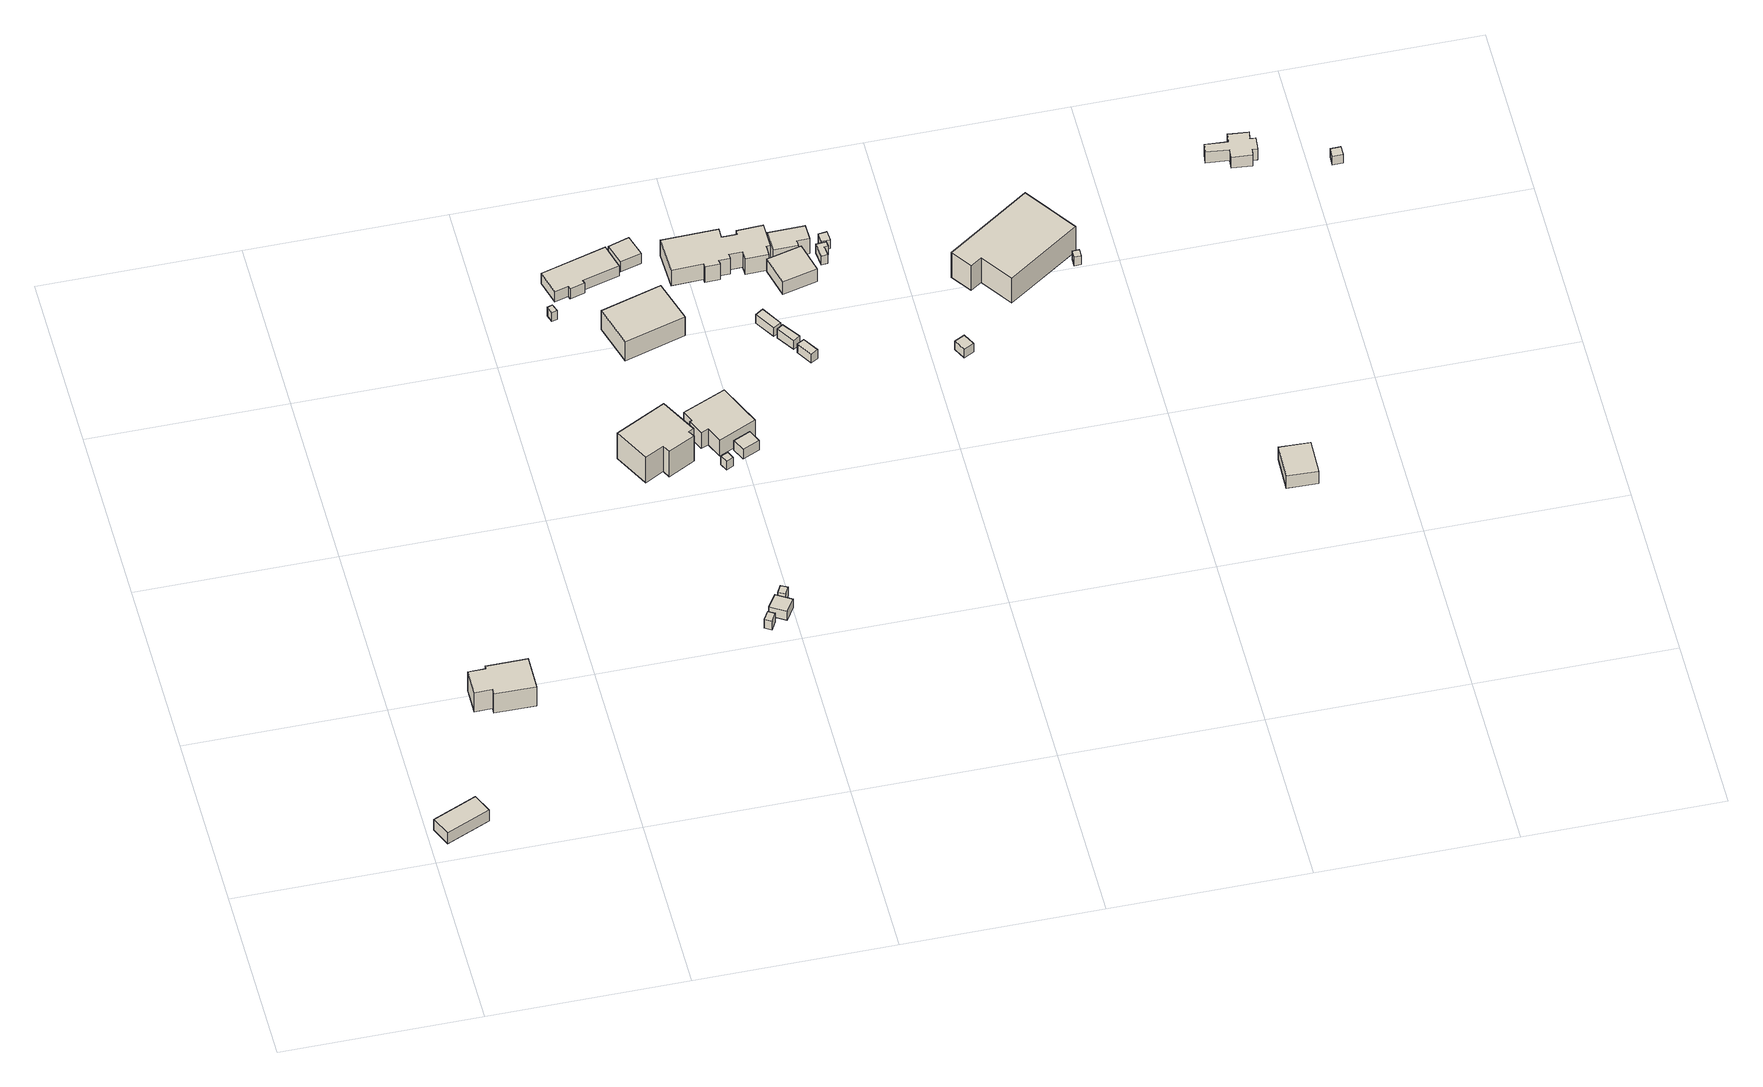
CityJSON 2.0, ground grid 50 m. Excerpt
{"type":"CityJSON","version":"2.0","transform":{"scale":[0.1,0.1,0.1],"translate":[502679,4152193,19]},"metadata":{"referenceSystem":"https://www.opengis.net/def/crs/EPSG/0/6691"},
"CityObjects":{
"building1":{"type":"Building","attributes":{"usage":"461","yearOfConstruction":"0001","measuredHeight":3.9,"storeysAboveGround":9999,"BuildingIDAttribute.prefecture":"07","BuildingIDAttribute.city":"07212","BuildingDetailAttribute.totalFloorArea":-9999,"BuildingDetailAttribute.buildingFootprintArea":-9999,"BuildingDetailAttribute.buildingRoofEdgeArea":-9999,"BuildingDetailAttribute.buildingStructureType":"611","BuildingDetailAttribute.buildingStructureOrgType":"9","BuildingDetailAttribute.majorUsage":"9","BuildingDetailAttribute.orgUsage":"999","BuildingDetailAttribute.surveyYear":"0001"},"geometry":[{"type":"Solid","lod":"1","boundaries":[[[[0,1,2,3]],[[2,4,5,3]],[[1,6,4,2]],[[0,7,6,1]],[[3,5,7,0]],[[4,6,7,5]]]]}]},
"building2":{"type":"Building","attributes":{"usage":"461","yearOfConstruction":"0001","measuredHeight":7.8,"storeysAboveGround":9999,"BuildingIDAttribute.prefecture":"07","BuildingIDAttribute.city":"07212","BuildingDetailAttribute.totalFloorArea":-9999,"BuildingDetailAttribute.buildingFootprintArea":-9999,"BuildingDetailAttribute.buildingRoofEdgeArea":-9999,"BuildingDetailAttribute.buildingStructureType":"611","BuildingDetailAttribute.buildingStructureOrgType":"9","BuildingDetailAttribute.majorUsage":"9","BuildingDetailAttribute.orgUsage":"999","BuildingDetailAttribute.surveyYear":"0001"},"geometry":[{"type":"Solid","lod":"1","boundaries":[[[[8,9,10,11,12,13,14,15]],[[14,16,17,15]],[[13,18,16,14]],[[12,19,18,13]],[[11,20,19,12]],[[10,21,20,11]],[[9,22,21,10]],[[8,23,22,9]],[[15,17,23,8]],[[16,18,19,20,21,22,23,17]]]]}]},
"building3":{"type":"Building","attributes":{"usage":"461","yearOfConstruction":"0001","measuredHeight":2.5,"storeysAboveGround":9999,"BuildingIDAttribute.prefecture":"07","BuildingIDAttribute.city":"07212","BuildingDetailAttribute.totalFloorArea":-9999,"BuildingDetailAttribute.buildingFootprintArea":-9999,"BuildingDetailAttribute.buildingRoofEdgeArea":-9999,"BuildingDetailAttribute.buildingStructureType":"611","BuildingDetailAttribute.buildingStructureOrgType":"9","BuildingDetailAttribute.majorUsage":"9","BuildingDetailAttribute.orgUsage":"999","BuildingDetailAttribute.surveyYear":"0001"},"geometry":[{"type":"Solid","lod":"1","boundaries":[[[[24,25,26,27]],[[26,28,29,27]],[[25,30,28,26]],[[24,31,30,25]],[[27,29,31,24]],[[28,30,31,29]]]]}]},
"building4":{"type":"Building","attributes":{"usage":"461","yearOfConstruction":"0001","measuredHeight":8.8,"storeysAboveGround":9999,"BuildingIDAttribute.prefecture":"07","BuildingIDAttribute.city":"07212","BuildingDetailAttribute.totalFloorArea":-9999,"BuildingDetailAttribute.buildingFootprintArea":-9999,"BuildingDetailAttribute.buildingRoofEdgeArea":-9999,"BuildingDetailAttribute.buildingStructureType":"611","BuildingDetailAttribute.buildingStructureOrgType":"9","BuildingDetailAttribute.majorUsage":"9","BuildingDetailAttribute.orgUsage":"999","BuildingDetailAttribute.surveyYear":"0001"},"geometry":[{"type":"Solid","lod":"1","boundaries":[[[[32,33,34,35,36,37,38,39]],[[38,40,41,39]],[[37,42,40,38]],[[36,43,42,37]],[[35,44,43,36]],[[34,45,44,35]],[[33,46,45,34]],[[32,47,46,33]],[[39,41,47,32]],[[40,42,43,44,45,46,47,41]]]]}]},
"building5":{"type":"Building","attributes":{"usage":"461","yearOfConstruction":"0001","measuredHeight":3,"storeysAboveGround":9999,"BuildingIDAttribute.prefecture":"07","BuildingIDAttribute.city":"07212","BuildingDetailAttribute.totalFloorArea":-9999,"BuildingDetailAttribute.buildingFootprintArea":-9999,"BuildingDetailAttribute.buildingRoofEdgeArea":-9999,"BuildingDetailAttribute.buildingStructureType":"611","BuildingDetailAttribute.buildingStructureOrgType":"9","BuildingDetailAttribute.majorUsage":"9","BuildingDetailAttribute.orgUsage":"999","BuildingDetailAttribute.surveyYear":"0001"},"geometry":[{"type":"Solid","lod":"1","boundaries":[[[[48,49,50,51]],[[50,52,53,51]],[[49,54,52,50]],[[48,55,54,49]],[[51,53,55,48]],[[52,54,55,53]]]]}]},
"building6":{"type":"Building","attributes":{"usage":"461","yearOfConstruction":"0001","measuredHeight":1.7,"storeysAboveGround":9999,"BuildingIDAttribute.prefecture":"07","BuildingIDAttribute.city":"07212","BuildingDetailAttribute.totalFloorArea":-9999,"BuildingDetailAttribute.buildingFootprintArea":-9999,"BuildingDetailAttribute.buildingRoofEdgeArea":-9999,"BuildingDetailAttribute.buildingStructureType":"611","BuildingDetailAttribute.buildingStructureOrgType":"9","BuildingDetailAttribute.majorUsage":"9","BuildingDetailAttribute.orgUsage":"999","BuildingDetailAttribute.surveyYear":"0001"},"geometry":[{"type":"Solid","lod":"1","boundaries":[[[[56,57,58,59]],[[58,60,61,59]],[[57,62,60,58]],[[56,63,62,57]],[[59,61,63,56]],[[60,62,63,61]]]]}]},
"building7":{"type":"Building","attributes":{"usage":"461","yearOfConstruction":"0001","measuredHeight":2.8,"storeysAboveGround":9999,"BuildingIDAttribute.prefecture":"07","BuildingIDAttribute.city":"07212","BuildingDetailAttribute.totalFloorArea":-9999,"BuildingDetailAttribute.buildingFootprintArea":-9999,"BuildingDetailAttribute.buildingRoofEdgeArea":-9999,"BuildingDetailAttribute.buildingStructureType":"611","BuildingDetailAttribute.buildingStructureOrgType":"9","BuildingDetailAttribute.majorUsage":"9","BuildingDetailAttribute.orgUsage":"999","BuildingDetailAttribute.surveyYear":"0001"},"geometry":[{"type":"Solid","lod":"1","boundaries":[[[[64,65,66,67]],[[66,68,69,67]],[[65,70,68,66]],[[64,71,70,65]],[[67,69,71,64]],[[68,70,71,69]]]]}]},
"building8":{"type":"Building","attributes":{"usage":"461","yearOfConstruction":"0001","measuredHeight":3.7,"storeysAboveGround":9999,"BuildingIDAttribute.prefecture":"07","BuildingIDAttribute.city":"07212","BuildingDetailAttribute.totalFloorArea":-9999,"BuildingDetailAttribute.buildingFootprintArea":-9999,"BuildingDetailAttribute.buildingRoofEdgeArea":-9999,"BuildingDetailAttribute.buildingStructureType":"611","BuildingDetailAttribute.buildingStructureOrgType":"9","BuildingDetailAttribute.majorUsage":"9","BuildingDetailAttribute.orgUsage":"999","BuildingDetailAttribute.surveyYear":"0001"},"geometry":[{"type":"Solid","lod":"1","boundaries":[[[[72,73,74,75,76,77,78,79]],[[78,80,81,79]],[[77,82,80,78]],[[76,83,82,77]],[[75,84,83,76]],[[74,85,84,75]],[[73,86,85,74]],[[72,87,86,73]],[[79,81,87,72]],[[80,82,83,84,85,86,87,81]]]]}]},
"building9":{"type":"Building","attributes":{"usage":"461","yearOfConstruction":"0001","measuredHeight":2.5,"storeysAboveGround":9999,"BuildingIDAttribute.prefecture":"07","BuildingIDAttribute.city":"07212","BuildingDetailAttribute.totalFloorArea":-9999,"BuildingDetailAttribute.buildingFootprintArea":-9999,"BuildingDetailAttribute.buildingRoofEdgeArea":-9999,"BuildingDetailAttribute.buildingStructureType":"611","BuildingDetailAttribute.buildingStructureOrgType":"9","BuildingDetailAttribute.majorUsage":"9","BuildingDetailAttribute.orgUsage":"999","BuildingDetailAttribute.surveyYear":"0001"},"geometry":[{"type":"Solid","lod":"1","boundaries":[[[[88,89,90,91]],[[90,92,93,91]],[[89,94,92,90]],[[88,95,94,89]],[[91,93,95,88]],[[92,94,95,93]]]]}]},
"building10":{"type":"Building","attributes":{"usage":"461","yearOfConstruction":"0001","measuredHeight":6.3,"storeysAboveGround":9999,"BuildingIDAttribute.prefecture":"07","BuildingIDAttribute.city":"07212","BuildingDetailAttribute.totalFloorArea":-9999,"BuildingDetailAttribute.buildingFootprintArea":-9999,"BuildingDetailAttribute.buildingRoofEdgeArea":-9999,"BuildingDetailAttribute.buildingStructureType":"611","BuildingDetailAttribute.buildingStructureOrgType":"9","BuildingDetailAttribute.majorUsage":"9","BuildingDetailAttribute.orgUsage":"999","BuildingDetailAttribute.surveyYear":"0001"},"geometry":[{"type":"Solid","lod":"1","boundaries":[[[[96,97,98,99,100,101,102,103]],[[102,104,105,103]],[[101,106,104,102]],[[100,107,106,101]],[[99,108,107,100]],[[98,109,108,99]],[[97,110,109,98]],[[96,111,110,97]],[[103,105,111,96]],[[104,106,107,108,109,110,111,105]]]]}]},
"building11":{"type":"Building","attributes":{"usage":"461","yearOfConstruction":"0001","measuredHeight":8,"storeysAboveGround":9999,"BuildingIDAttribute.prefecture":"07","BuildingIDAttribute.city":"07212","BuildingDetailAttribute.totalFloorArea":-9999,"BuildingDetailAttribute.buildingFootprintArea":-9999,"BuildingDetailAttribute.buildingRoofEdgeArea":-9999,"BuildingDetailAttribute.buildingStructureType":"611","BuildingDetailAttribute.buildingStructureOrgType":"9","BuildingDetailAttribute.majorUsage":"9","BuildingDetailAttribute.orgUsage":"999","BuildingDetailAttribute.surveyYear":"0001"},"geometry":[{"type":"Solid","lod":"1","boundaries":[[[[112,113,114,115]],[[114,116,117,115]],[[113,118,116,114]],[[112,119,118,113]],[[115,117,119,112]],[[116,118,119,117]]]]}]},
"building12":{"type":"Building","attributes":{"usage":"461","yearOfConstruction":"0001","measuredHeight":3.5,"storeysAboveGround":9999,"BuildingIDAttribute.prefecture":"07","BuildingIDAttribute.city":"07212","BuildingDetailAttribute.totalFloorArea":-9999,"BuildingDetailAttribute.buildingFootprintArea":-9999,"BuildingDetailAttribute.buildingRoofEdgeArea":-9999,"BuildingDetailAttribute.buildingStructureType":"611","BuildingDetailAttribute.buildingStructureOrgType":"9","BuildingDetailAttribute.majorUsage":"9","BuildingDetailAttribute.orgUsage":"999","BuildingDetailAttribute.surveyYear":"0001"},"geometry":[{"type":"Solid","lod":"1","boundaries":[[[[120,121,122,123]],[[122,124,125,123]],[[121,126,124,122]],[[120,127,126,121]],[[123,125,127,120]],[[124,126,127,125]]]]}]},
"building13":{"type":"Building","attributes":{"usage":"461","yearOfConstruction":"0001","measuredHeight":3.5,"storeysAboveGround":9999,"BuildingIDAttribute.prefecture":"07","BuildingIDAttribute.city":"07212","BuildingDetailAttribute.totalFloorArea":-9999,"BuildingDetailAttribute.buildingFootprintArea":-9999,"BuildingDetailAttribute.buildingRoofEdgeArea":-9999,"BuildingDetailAttribute.buildingStructureType":"611","BuildingDetailAttribute.buildingStructureOrgType":"9","BuildingDetailAttribute.majorUsage":"9","BuildingDetailAttribute.orgUsage":"999","BuildingDetailAttribute.surveyYear":"0001"},"geometry":[{"type":"Solid","lod":"1","boundaries":[[[[128,129,130,131]],[[130,132,133,131]],[[129,134,132,130]],[[128,135,134,129]],[[131,133,135,128]],[[132,134,135,133]]]]}]},
"building14":{"type":"Building","attributes":{"usage":"461","yearOfConstruction":"0001","measuredHeight":7.1,"storeysAboveGround":9999,"BuildingIDAttribute.prefecture":"07","BuildingIDAttribute.city":"07212","BuildingDetailAttribute.totalFloorArea":-9999,"BuildingDetailAttribute.buildingFootprintArea":-9999,"BuildingDetailAttribute.buildingRoofEdgeArea":-9999,"BuildingDetailAttribute.buildingStructureType":"611","BuildingDetailAttribute.buildingStructureOrgType":"9","BuildingDetailAttribute.majorUsage":"9","BuildingDetailAttribute.orgUsage":"999","BuildingDetailAttribute.surveyYear":"0001"},"geometry":[{"type":"Solid","lod":"1","boundaries":[[[[136,137,138,139,140,141,142,143,144,145,146,147,148,149,150,151,152,153]],[[152,154,155,153]],[[151,156,154,152]],[[150,157,156,151]],[[149,158,157,150]],[[148,159,158,149]],[[147,160,159,148]],[[146,161,160,147]],[[145,162,161,146]],[[144,163,162,145]],[[143,164,163,144]],[[142,165,164,143]],[[141,166,165,142]],[[140,167,166,141]],[[139,168,167,140]],[[138,169,168,139]],[[137,170,169,138]],[[136,171,170,137]],[[153,155,171,136]],[[154,156,157,158,159,160,161,162,163,164,165,166,167,168,169,170,171,155]]]]}]},
"building15":{"type":"Building","attributes":{"usage":"461","yearOfConstruction":"0001","measuredHeight":2.9,"storeysAboveGround":9999,"BuildingIDAttribute.prefecture":"07","BuildingIDAttribute.city":"07212","BuildingDetailAttribute.totalFloorArea":-9999,"BuildingDetailAttribute.buildingFootprintArea":-9999,"BuildingDetailAttribute.buildingRoofEdgeArea":-9999,"BuildingDetailAttribute.buildingStructureType":"611","BuildingDetailAttribute.buildingStructureOrgType":"9","BuildingDetailAttribute.majorUsage":"9","BuildingDetailAttribute.orgUsage":"999","BuildingDetailAttribute.surveyYear":"0001"},"geometry":[{"type":"Solid","lod":"1","boundaries":[[[[172,173,174,175]],[[174,176,177,175]],[[173,178,176,174]],[[172,179,178,173]],[[175,177,179,172]],[[176,178,179,177]]]]}]},
"building16":{"type":"Building","attributes":{"usage":"461","yearOfConstruction":"0001","measuredHeight":3.1,"storeysAboveGround":9999,"BuildingIDAttribute.prefecture":"07","BuildingIDAttribute.city":"07212","BuildingDetailAttribute.totalFloorArea":-9999,"BuildingDetailAttribute.buildingFootprintArea":-9999,"BuildingDetailAttribute.buildingRoofEdgeArea":-9999,"BuildingDetailAttribute.buildingStructureType":"611","BuildingDetailAttribute.buildingStructureOrgType":"9","BuildingDetailAttribute.majorUsage":"9","BuildingDetailAttribute.orgUsage":"999","BuildingDetailAttribute.surveyYear":"0001"},"geometry":[{"type":"Solid","lod":"1","boundaries":[[[[180,181,182,183]],[[182,184,185,183]],[[181,186,184,182]],[[180,187,186,181]],[[183,185,187,180]],[[184,186,187,185]]]]}]},
"building17":{"type":"Building","attributes":{"usage":"461","yearOfConstruction":"0001","measuredHeight":3.3,"storeysAboveGround":9999,"BuildingIDAttribute.prefecture":"07","BuildingIDAttribute.city":"07212","BuildingDetailAttribute.totalFloorArea":-9999,"BuildingDetailAttribute.buildingFootprintArea":-9999,"BuildingDetailAttribute.buildingRoofEdgeArea":-9999,"BuildingDetailAttribute.buildingStructureType":"611","BuildingDetailAttribute.buildingStructureOrgType":"9","BuildingDetailAttribute.majorUsage":"9","BuildingDetailAttribute.orgUsage":"999","BuildingDetailAttribute.surveyYear":"0001"},"geometry":[{"type":"Solid","lod":"1","boundaries":[[[[188,189,190,191]],[[190,192,193,191]],[[189,194,192,190]],[[188,195,194,189]],[[191,193,195,188]],[[192,194,195,193]]]]}]},
"building18":{"type":"Building","attributes":{"usage":"461","yearOfConstruction":"0001","measuredHeight":4.9,"storeysAboveGround":9999,"BuildingIDAttribute.prefecture":"07","BuildingIDAttribute.city":"07212","BuildingDetailAttribute.totalFloorArea":-9999,"BuildingDetailAttribute.buildingFootprintArea":-9999,"BuildingDetailAttribute.buildingRoofEdgeArea":-9999,"BuildingDetailAttribute.buildingStructureType":"611","BuildingDetailAttribute.buildingStructureOrgType":"9","BuildingDetailAttribute.majorUsage":"9","BuildingDetailAttribute.orgUsage":"999","BuildingDetailAttribute.surveyYear":"0001"},"geometry":[{"type":"Solid","lod":"1","boundaries":[[[[196,197,198,199]],[[198,200,201,199]],[[197,202,200,198]],[[196,203,202,197]],[[199,201,203,196]],[[200,202,203,201]]]]}]},
"building19":{"type":"Building","attributes":{"usage":"461","yearOfConstruction":"0001","measuredHeight":8.4,"storeysAboveGround":9999,"BuildingIDAttribute.prefecture":"07","BuildingIDAttribute.city":"07212","BuildingDetailAttribute.totalFloorArea":-9999,"BuildingDetailAttribute.buildingFootprintArea":-9999,"BuildingDetailAttribute.buildingRoofEdgeArea":-9999,"BuildingDetailAttribute.buildingStructureType":"611","BuildingDetailAttribute.buildingStructureOrgType":"9","BuildingDetailAttribute.majorUsage":"9","BuildingDetailAttribute.orgUsage":"999","BuildingDetailAttribute.surveyYear":"0001"},"geometry":[{"type":"Solid","lod":"1","boundaries":[[[[204,205,206,207,208,209]],[[208,210,211,209]],[[207,212,210,208]],[[206,213,212,207]],[[205,214,213,206]],[[204,215,214,205]],[[209,211,215,204]],[[210,212,213,214,215,211]]]]}]},
"building20":{"type":"Building","attributes":{"usage":"461","yearOfConstruction":"0001","measuredHeight":2.1,"storeysAboveGround":9999,"BuildingIDAttribute.prefecture":"07","BuildingIDAttribute.city":"07212","BuildingDetailAttribute.totalFloorArea":-9999,"BuildingDetailAttribute.buildingFootprintArea":-9999,"BuildingDetailAttribute.buildingRoofEdgeArea":-9999,"BuildingDetailAttribute.buildingStructureType":"611","BuildingDetailAttribute.buildingStructureOrgType":"9","BuildingDetailAttribute.majorUsage":"9","BuildingDetailAttribute.orgUsage":"999","BuildingDetailAttribute.surveyYear":"0001"},"geometry":[{"type":"Solid","lod":"1","boundaries":[[[[216,217,218,219,220,221]],[[220,222,223,221]],[[219,224,222,220]],[[218,225,224,219]],[[217,226,225,218]],[[216,227,226,217]],[[221,223,227,216]],[[222,224,225,226,227,223]]]]}]},
"building21":{"type":"Building","attributes":{"usage":"461","yearOfConstruction":"0001","measuredHeight":2.6,"storeysAboveGround":9999,"BuildingIDAttribute.prefecture":"07","BuildingIDAttribute.city":"07212","BuildingDetailAttribute.totalFloorArea":-9999,"BuildingDetailAttribute.buildingFootprintArea":-9999,"BuildingDetailAttribute.buildingRoofEdgeArea":-9999,"BuildingDetailAttribute.buildingStructureType":"611","BuildingDetailAttribute.buildingStructureOrgType":"9","BuildingDetailAttribute.majorUsage":"9","BuildingDetailAttribute.orgUsage":"999","BuildingDetailAttribute.surveyYear":"0001"},"geometry":[{"type":"Solid","lod":"1","boundaries":[[[[228,229,230,231]],[[230,232,233,231]],[[229,234,232,230]],[[228,235,234,229]],[[231,233,235,228]],[[232,234,235,233]]]]}]},
"building22":{"type":"Building","attributes":{"usage":"461","yearOfConstruction":"0001","measuredHeight":2.3,"storeysAboveGround":9999,"BuildingIDAttribute.prefecture":"07","BuildingIDAttribute.city":"07212","BuildingDetailAttribute.totalFloorArea":-9999,"BuildingDetailAttribute.buildingFootprintArea":-9999,"BuildingDetailAttribute.buildingRoofEdgeArea":-9999,"BuildingDetailAttribute.buildingStructureType":"611","BuildingDetailAttribute.buildingStructureOrgType":"9","BuildingDetailAttribute.majorUsage":"9","BuildingDetailAttribute.orgUsage":"999","BuildingDetailAttribute.surveyYear":"0001"},"geometry":[{"type":"Solid","lod":"1","boundaries":[[[[236,237,238,239]],[[238,240,241,239]],[[237,242,240,238]],[[236,243,242,237]],[[239,241,243,236]],[[240,242,243,241]]]]}]},
"building23":{"type":"Building","attributes":{"usage":"461","yearOfConstruction":"0001","measuredHeight":8.9,"storeysAboveGround":9999,"BuildingIDAttribute.prefecture":"07","BuildingIDAttribute.city":"07212","BuildingDetailAttribute.totalFloorArea":-9999,"BuildingDetailAttribute.buildingFootprintArea":-9999,"BuildingDetailAttribute.buildingRoofEdgeArea":-9999,"BuildingDetailAttribute.buildingStructureType":"611","BuildingDetailAttribute.buildingStructureOrgType":"9","BuildingDetailAttribute.majorUsage":"9","BuildingDetailAttribute.orgUsage":"999","BuildingDetailAttribute.surveyYear":"0001"},"geometry":[{"type":"Solid","lod":"1","boundaries":[[[[244,245,246,247,248,249]],[[248,250,251,249]],[[247,252,250,248]],[[246,253,252,247]],[[245,254,253,246]],[[244,255,254,245]],[[249,251,255,244]],[[250,252,253,254,255,251]]]]}]},
"building24":{"type":"Building","attributes":{"usage":"461","yearOfConstruction":"0001","measuredHeight":2.6,"storeysAboveGround":9999,"BuildingIDAttribute.prefecture":"07","BuildingIDAttribute.city":"07212","BuildingDetailAttribute.totalFloorArea":-9999,"BuildingDetailAttribute.buildingFootprintArea":-9999,"BuildingDetailAttribute.buildingRoofEdgeArea":-9999,"BuildingDetailAttribute.buildingStructureType":"611","BuildingDetailAttribute.buildingStructureOrgType":"9","BuildingDetailAttribute.majorUsage":"9","BuildingDetailAttribute.orgUsage":"999","BuildingDetailAttribute.surveyYear":"0001"},"geometry":[{"type":"Solid","lod":"1","boundaries":[[[[256,257,258,259]],[[258,260,261,259]],[[257,262,260,258]],[[256,263,262,257]],[[259,261,263,256]],[[260,262,263,261]]]]}]},
"building25":{"type":"Building","attributes":{"usage":"461","yearOfConstruction":"0001","measuredHeight":4.8,"storeysAboveGround":9999,"BuildingIDAttribute.prefecture":"07","BuildingIDAttribute.city":"07212","BuildingDetailAttribute.totalFloorArea":-9999,"BuildingDetailAttribute.buildingFootprintArea":-9999,"BuildingDetailAttribute.buildingRoofEdgeArea":-9999,"BuildingDetailAttribute.buildingStructureType":"611","BuildingDetailAttribute.buildingStructureOrgType":"9","BuildingDetailAttribute.majorUsage":"9","BuildingDetailAttribute.orgUsage":"999","BuildingDetailAttribute.surveyYear":"0001"},"geometry":[{"type":"Solid","lod":"1","boundaries":[[[[264,265,266,267]],[[266,268,269,267]],[[265,270,268,266]],[[264,271,270,265]],[[267,269,271,264]],[[268,270,271,269]]]]}]},
"building26":{"type":"Building","attributes":{"usage":"461","yearOfConstruction":"0001","measuredHeight":4.9,"storeysAboveGround":9999,"BuildingIDAttribute.prefecture":"07","BuildingIDAttribute.city":"07212","BuildingDetailAttribute.totalFloorArea":-9999,"BuildingDetailAttribute.buildingFootprintArea":-9999,"BuildingDetailAttribute.buildingRoofEdgeArea":-9999,"BuildingDetailAttribute.buildingStructureType":"611","BuildingDetailAttribute.buildingStructureOrgType":"9","BuildingDetailAttribute.majorUsage":"9","BuildingDetailAttribute.orgUsage":"999","BuildingDetailAttribute.surveyYear":"0001"},"geometry":[{"type":"Solid","lod":"1","boundaries":[[[[272,273,274,275,276,277,278,279,280,281,282,283]],[[282,284,285,283]],[[281,286,284,282]],[[280,287,286,281]],[[279,288,287,280]],[[278,289,288,279]],[[277,290,289,278]],[[276,291,290,277]],[[275,292,291,276]],[[274,293,292,275]],[[273,294,293,274]],[[272,295,294,273]],[[283,285,295,272]],[[284,286,287,288,289,290,291,292,293,294,295,285]]]]}]},
"building27":{"type":"Building","attributes":{"usage":"461","yearOfConstruction":"0001","measuredHeight":2.2,"storeysAboveGround":9999,"BuildingIDAttribute.prefecture":"07","BuildingIDAttribute.city":"07212","BuildingDetailAttribute.totalFloorArea":-9999,"BuildingDetailAttribute.buildingFootprintArea":-9999,"BuildingDetailAttribute.buildingRoofEdgeArea":-9999,"BuildingDetailAttribute.buildingStructureType":"611","BuildingDetailAttribute.buildingStructureOrgType":"9","BuildingDetailAttribute.majorUsage":"9","BuildingDetailAttribute.orgUsage":"999","BuildingDetailAttribute.surveyYear":"0001"},"geometry":[{"type":"Solid","lod":"1","boundaries":[[[[296,297,298,299]],[[298,300,301,299]],[[297,302,300,298]],[[296,303,302,297]],[[299,301,303,296]],[[300,302,303,301]]]]}]}
},
"vertices":[
[29,5,58],[7,55,58],[119,104,58],[141,54,58],[119,104,95],[141,54,95],[7,55,95],[29,5,95],
[331,378,65],[228,379,65],[228,393,65],[184,393,65],[184,462,65],[228,462,65],[228,470,65],[332,470,65],[228,470,131],[332,470,131],[228,462,131],[184,462,131],[184,393,131],[228,393,131],[228,379,131],[331,378,131],
[927,498,52],[910,508,52],[924,532,52],[940,522,52],[924,532,82],[940,522,82],[910,508,82],[927,498,82],
[803,1027,52],[793,1047,52],[745,1021,52],[697,1112,52],[825,1179,52],[875,1085,52],[862,1078,52],[871,1063,52],[862,1078,140],[871,1063,140],[875,1085,140],[825,1179,140],[697,1112,140],[745,1021,140],[793,1047,140],[803,1027,140],
[969,521,51],[930,545,51],[953,581,51],[992,557,51],[953,581,81],[992,557,81],[930,545,81],[969,521,81],
[648,1575,47],[642,1595,47],[655,1600,47],[662,1579,47],[655,1600,77],[662,1579,77],[642,1595,77],[648,1575,77],
[978,576,51],[961,585,51],[972,606,51],[989,597,51],[972,606,81],[989,597,81],[961,585,81],[978,576,81],
[706,1636,46],[704,1645,46],[669,1635,46],[651,1700,46],[817,1747,46],[835,1681,46],[741,1655,46],[744,1646,46],[741,1655,81],[744,1646,81],[835,1681,81],[817,1747,81],[651,1700,81],[669,1635,81],[704,1645,81],[706,1636,81],
[940,1020,49],[930,1040,49],[949,1048,49],[958,1029,49],[949,1048,79],[958,1029,79],[930,1040,79],[940,1020,79],
[934,1068,48],[916,1109,48],[897,1101,48],[879,1142,48],[885,1144,48],[872,1174,48],[981,1222,48],[1030,1111,48],[981,1222,103],[1030,1111,103],[872,1174,103],[885,1144,103],[879,1142,103],[897,1101,103],[916,1109,103],[934,1068,103],
[787,1413,48],[755,1523,48],[909,1569,48],[942,1459,48],[909,1569,114],[942,1459,114],[755,1523,114],[787,1413,114],
[985,1045,49],[970,1078,49],[1014,1098,49],[1029,1065,49],[1014,1098,82],[1029,1065,82],[970,1078,82],[985,1045,82],
[840,1693,45],[824,1748,45],[878,1765,45],[895,1709,45],[878,1765,80],[895,1709,80],[824,1748,80],[840,1693,80],
[1087,1705,39],[1126,1705,39],[1126,1717,39],[1192,1719,39],[1193,1653,39],[1183,1652,39],[1183,1625,39],[1126,1624,39],[1125,1648,39],[1092,1647,39],[1092,1634,39],[1064,1633,39],[1065,1622,39],[1027,1621,39],[1027,1631,39],[948,1629,39],[945,1728,39],[1087,1731,39],[945,1728,93],[1087,1731,93],[948,1629,93],[1027,1631,93],[1027,1621,93],[1065,1622,93],[1064,1633,93],[1092,1634,93],[1092,1647,93],[1125,1648,93],[1126,1624,93],[1183,1625,93],[1183,1652,93],[1193,1653,93],[1192,1719,93],[1126,1717,93],[1126,1705,93],[1087,1705,93],
[1146,1415,41],[1114,1466,41],[1134,1479,41],[1166,1427,41],[1134,1479,71],[1166,1427,71],[1114,1466,71],[1146,1415,71],
[1183,1367,38],[1153,1412,38],[1169,1423,38],[1200,1379,38],[1169,1423,68],[1200,1379,68],[1153,1412,68],[1183,1367,68],
[1213,1316,37],[1189,1356,37],[1207,1366,37],[1231,1327,37],[1207,1366,68],[1231,1327,68],[1189,1356,68],[1213,1316,68],
[1197,1540,41],[1177,1620,41],[1265,1642,41],[1285,1562,41],[1265,1642,85],[1285,1562,85],[1177,1620,85],[1197,1540,85],
[1198,1645,32],[1197,1702,32],[1289,1703,32],[1290,1661,32],[1259,1660,32],[1259,1646,32],[1259,1660,84],[1259,1646,84],[1290,1661,84],[1289,1703,84],[1197,1702,84],[1198,1645,84],
[1306,1610,42],[1302,1651,42],[1328,1653,42],[1329,1638,42],[1320,1637,42],[1322,1612,42],[1320,1637,72],[1322,1612,72],[1329,1638,72],[1328,1653,72],[1302,1651,72],[1306,1610,72],
[1318,1660,37],[1317,1686,37],[1338,1688,37],[1340,1661,37],[1338,1688,67],[1340,1661,67],[1317,1686,67],[1318,1660,67],
[1573,1275,9],[1557,1306,9],[1583,1319,9],[1599,1288,9],[1583,1319,39],[1599,1288,39],[1557,1306,39],[1573,1275,39],
[1722,1425,3],[1667,1505,3],[1639,1485,3],[1603,1537,3],[1815,1683,3],[1906,1551,3],[1815,1683,89],[1906,1551,89],[1603,1537,89],[1639,1485,89],[1667,1505,89],[1722,1425,89],
[1892,1504,6],[1892,1525,6],[1909,1525,6],[1909,1504,6],[1909,1525,36],[1909,1504,36],[1892,1525,36],[1892,1504,36],
[2286,669,40],[2208,672,40],[2211,766,40],[2289,763,40],[2211,766,83],[2289,763,83],[2208,672,83],[2286,669,83],
[2370,1739,42],[2384,1737,42],[2381,1702,42],[2367,1703,42],[2365,1685,42],[2314,1690,42],[2316,1714,42],[2258,1720,42],[2261,1745,42],[2318,1740,42],[2321,1764,42],[2373,1759,42],[2321,1764,80],[2373,1759,80],[2318,1740,80],[2261,1745,80],[2258,1720,80],[2316,1714,80],[2314,1690,80],[2365,1685,80],[2367,1703,80],[2381,1702,80],[2384,1737,80],[2370,1739,80],
[2548,1649,38],[2549,1675,38],[2575,1675,38],[2575,1649,38],[2575,1675,68],[2575,1649,68],[2549,1675,68],[2548,1649,68]
]}
